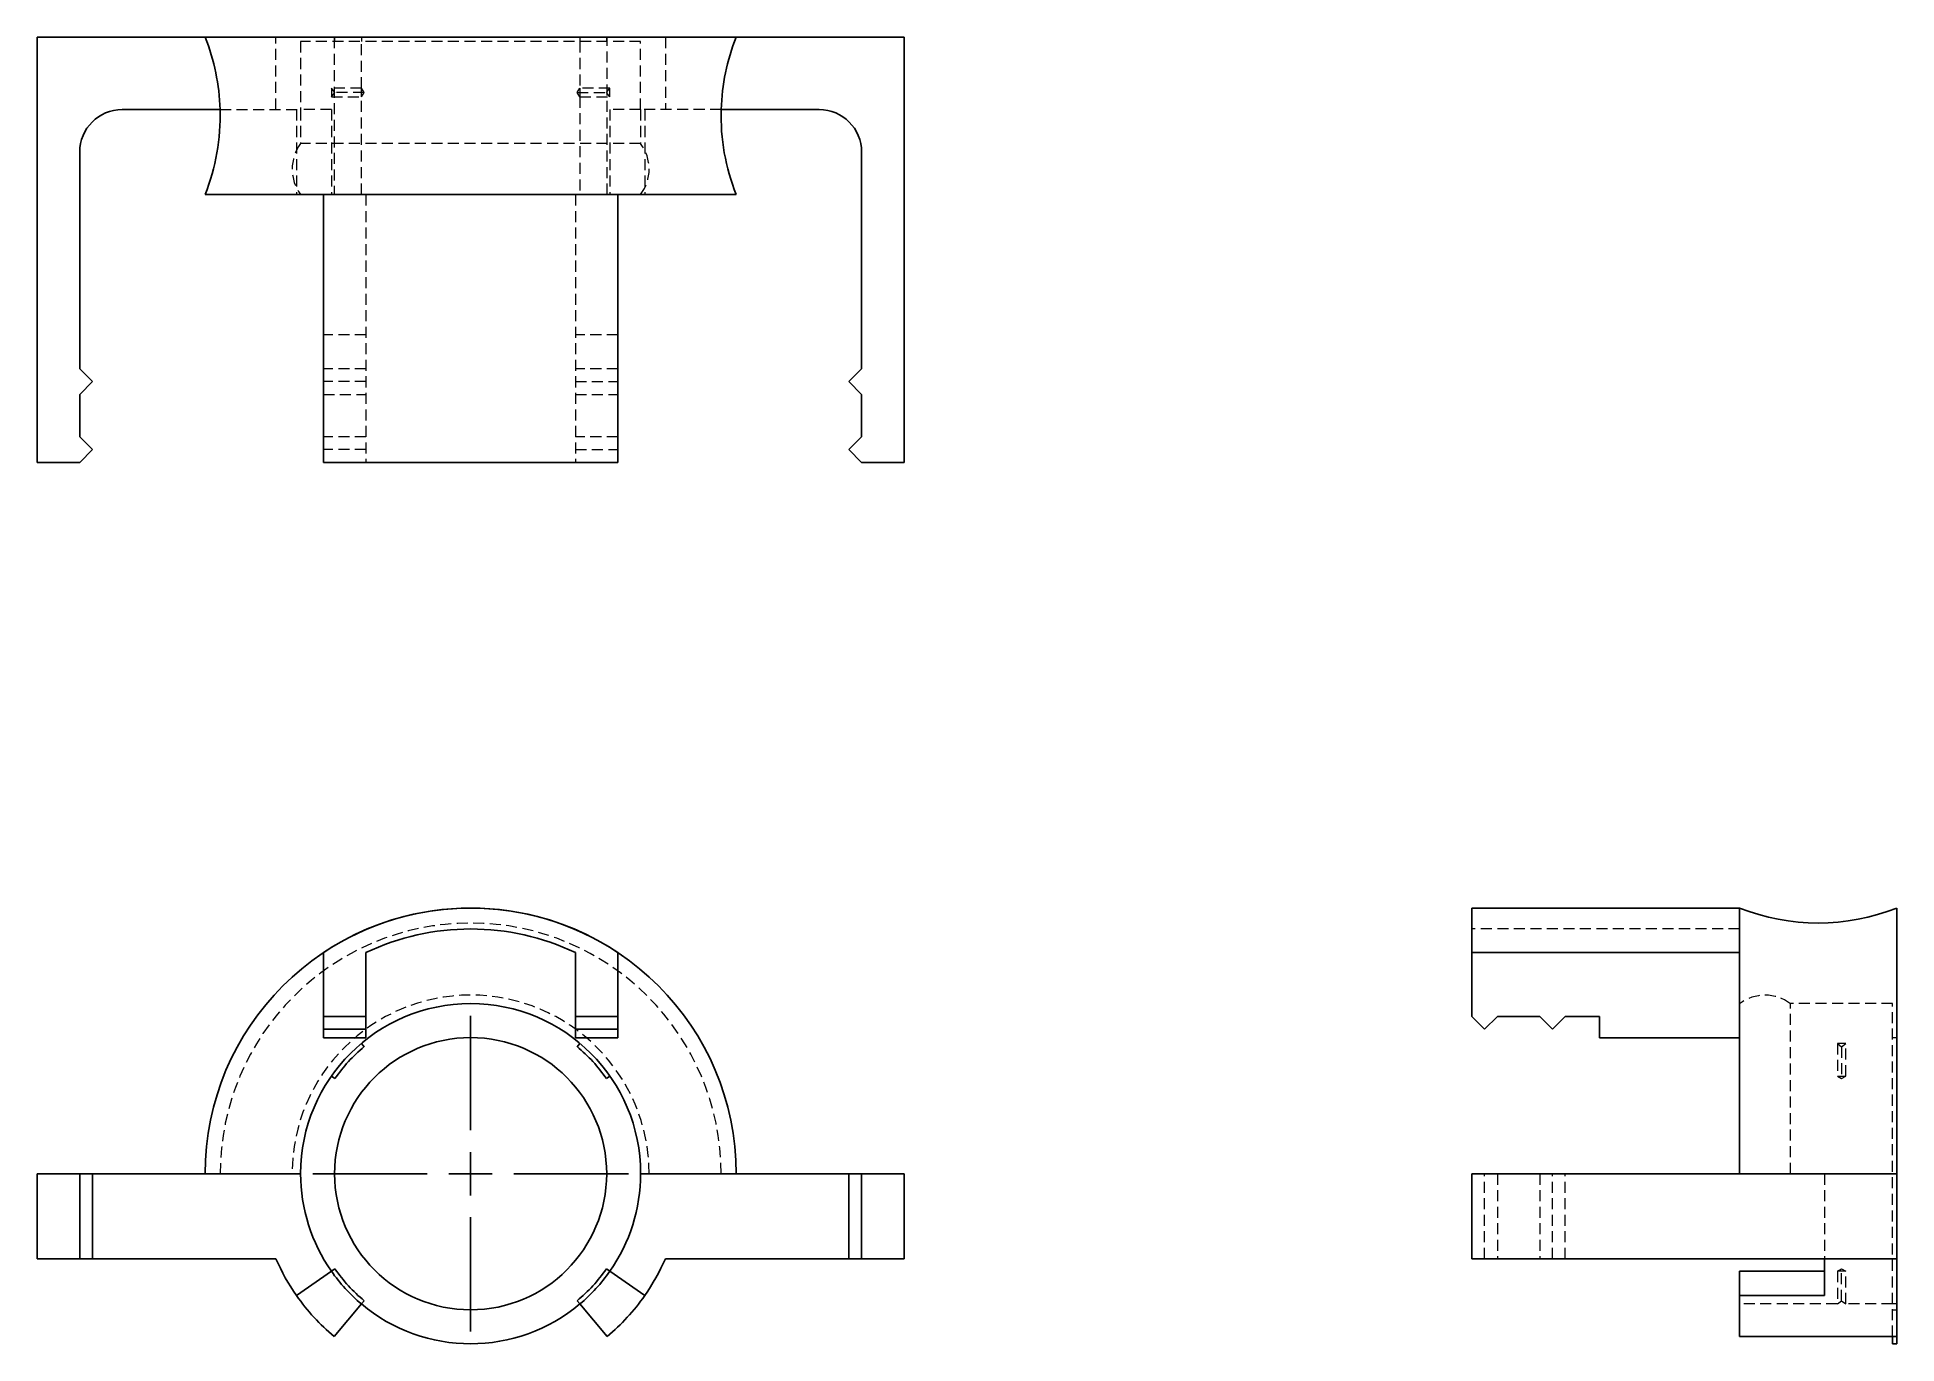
# Model space of a CAD drawing. Header units: millimetres. Extents: x 33 to 248, y 32 to 183.
import ezdxf

# ---------------------------------------------------------------- set-up
doc = ezdxf.new("R2010")
doc.units = ezdxf.units.MM
doc.linetypes.add('HIDDEN', pattern=[1.905, 1.27, -0.635])
doc.layers.add('10', color=7, linetype='Continuous')

# ---------------------------------------------------------------- blocks, each defined once
blk = doc.blocks.new('SW_CENTERMARKSYMBOL_0')
at = {"layer": '10', "color": 0}
for p, q in [((0, 5), (0, 18.19)), ((0, 0), (0, 2.5)), ((-5, 0), (-18.19, 0)), ((0, 0), (-2.5, 0)), ((0, 0), (0, -2.5)), ((0, 0), (2.5, 0)), ((5, 0), (18.19, 0)), ((0, -5), (0, -18.19))]:
    blk.add_line(p, q, dxfattribs=at)

msp = doc.modelspace()

# ---------------------------------------------------------------- linework, layer by layer
at = {"color": 7, "linetype": 'Continuous', "lineweight": 25}
for p, q in [((33, 182.51), (33, 133.49)), ((52.37, 182.51), (33, 182.51)), ((52.37, 182.51), (113.63, 182.51)), ((113.63, 182.51), (133, 182.51)), ((133, 182.51), (133, 133.49)), ((42.8, 174.18), (54.1, 174.18)), ((111.9, 174.18), (123.2, 174.18)), ((37.9, 169.27), (37.9, 144.27)), ((128.1, 169.27), (128.1, 144.27)), ((52.37, 164.37), (113.63, 164.37)), ((66.02, 164.37), (66.02, 133.49)), ((99.98, 164.37), (99.98, 133.49)), ((37.9, 144.27), (39.37, 142.8)), ((128.1, 144.27), (126.63, 142.8)), ((39.37, 142.8), (37.9, 141.33)), ((126.63, 142.8), (128.1, 141.33)), ((37.9, 141.33), (37.9, 136.43)), ((128.1, 141.33), (128.1, 136.43)), ((37.9, 136.43), (39.37, 134.96)), ((128.1, 136.43), (126.63, 134.96)), ((37.9, 133.49), (33, 133.49)), ((39.37, 134.96), (37.9, 133.49)), ((66.02, 133.49), (99.98, 133.49)), ((126.63, 134.96), (128.1, 133.49)), ((128.1, 133.49), (133, 133.49)), ((229.37, 82.12), (198.49, 82.12)), ((198.49, 82.12), (198.49, 76.98)), ((229.37, 82.12), (229.37, 51.49)), ((247.51, 82.12), (247.51, 51.49)), ((66.02, 69.62), (66.02, 76.98)), ((70.92, 76.98), (70.92, 69.62)), ((95.08, 69.62), (95.08, 76.98)), ((99.98, 76.98), (99.98, 69.62)), ((198.49, 76.98), (198.49, 69.62)), ((229.37, 76.98), (198.49, 76.98)), ((70.92, 69.62), (66.02, 69.62)), ((66.02, 69.62), (66.02, 68.15)), ((70.92, 69.62), (70.92, 68.15)), ((99.98, 69.62), (95.08, 69.62)), ((95.08, 69.62), (95.08, 68.15)), ((99.98, 69.62), (99.98, 68.15)), ((198.49, 69.62), (199.96, 68.15)), ((199.96, 68.15), (201.43, 69.62)), ((206.33, 69.62), (201.43, 69.62)), ((206.33, 69.62), (207.8, 68.15)), ((207.8, 68.15), (209.27, 69.62)), ((213.2, 69.62), (209.27, 69.62)), ((213.2, 67.17), (213.2, 69.62)), ((70.92, 68.15), (66.02, 68.15)), ((66.02, 67.17), (66.02, 68.15)), ((70.92, 67.17), (66.02, 67.17)), ((70.4, 66.51), (70.71, 66.13)), ((70.92, 68.15), (70.92, 67.17)), ((95.08, 68.15), (99.98, 68.15)), ((95.08, 68.15), (95.08, 67.17)), ((95.08, 67.17), (99.98, 67.17)), ((95.6, 66.51), (95.29, 66.13)), ((99.98, 67.17), (99.98, 68.15)), ((229.37, 67.17), (213.2, 67.17)), ((66.94, 62.73), (67.34, 62.45)), ((99.06, 62.73), (98.66, 62.45)), ((37.9, 51.49), (33, 51.49)), ((33, 41.68), (33, 51.49)), ((37.9, 41.68), (37.9, 51.49)), ((39.37, 51.49), (37.9, 51.49)), ((39.37, 41.68), (39.37, 51.49)), ((42.8, 51.49), (39.37, 51.49)), ((42.8, 51.49), (52.37, 51.49)), ((63.39, 51.49), (52.37, 51.49)), ((113.63, 51.49), (102.61, 51.49)), ((113.63, 51.49), (123.2, 51.49)), ((126.63, 51.49), (123.2, 51.49)), ((126.63, 41.68), (126.63, 51.49)), ((126.63, 51.49), (128.1, 51.49)), ((128.1, 41.68), (128.1, 51.49)), ((128.1, 51.49), (133, 51.49)), ((133, 41.68), (133, 51.49)), ((198.49, 41.68), (198.49, 51.49)), ((247.51, 51.49), (198.49, 51.49)), ((247.51, 51.49), (247.51, 41.68)), ((37.9, 41.68), (33, 41.68)), ((39.37, 41.68), (37.9, 41.68)), ((39.37, 41.68), (42.8, 41.68)), ((60.54, 41.68), (42.8, 41.68)), ((123.2, 41.68), (105.46, 41.68)), ((123.2, 41.68), (126.63, 41.68)), ((126.63, 41.68), (128.1, 41.68)), ((128.1, 41.68), (133, 41.68)), ((247.51, 41.68), (198.49, 41.68)), ((239.18, 37.43), (239.18, 41.68)), ((247.51, 32.71), (247.51, 41.68)), ((66.94, 40.24), (62.92, 37.43)), ((66.94, 40.24), (67.34, 40.52)), ((99.06, 40.24), (98.66, 40.52)), ((103.08, 37.43), (99.06, 40.24)), ((229.37, 37.43), (229.37, 40.24)), ((239.18, 40.24), (229.37, 40.24)), ((67.25, 32.71), (70.4, 36.47)), ((70.4, 36.47), (70.71, 36.84)), ((95.6, 36.47), (95.29, 36.84)), ((95.6, 36.47), (98.75, 32.71)), ((229.37, 32.71), (229.37, 37.43)), ((239.18, 37.43), (229.37, 37.43)), ((229.37, 32.71), (247.51, 32.71)), ((247.02, 31.88), (247.02, 32.71)), ((247.51, 32.71), (247.51, 31.88)), ((247.02, 31.88), (247.51, 31.88))]:
    msp.add_line(p, q, dxfattribs=at)
at = {"color": 7, "linetype": 'HIDDEN', "lineweight": 18}
for p, q in [((60.54, 174.18), (60.54, 182.51)), ((67.25, 182.51), (67.25, 164.37)), ((67.31, 182.51), (67.31, 182.02)), ((70.4, 182.51), (70.4, 182.02)), ((95.6, 182.51), (95.6, 182.02)), ((98.69, 182.02), (98.69, 182.51)), ((98.75, 164.37), (98.75, 182.51)), ((105.46, 182.51), (105.46, 174.18)), ((102.61, 182.02), (63.39, 182.02)), ((63.39, 182.02), (63.39, 174.18)), ((70.4, 176.63), (70.4, 182.02)), ((95.6, 182.02), (95.6, 176.63)), ((102.61, 174.18), (102.61, 182.02)), ((66.94, 176.63), (66.94, 175.65)), ((70.4, 176.63), (66.94, 176.63)), ((67.34, 176.14), (66.94, 176.63)), ((66.94, 175.65), (67.34, 176.14)), ((70.71, 176.14), (67.34, 176.14)), ((70.4, 175.65), (70.4, 176.63)), ((70.71, 176.14), (70.4, 176.63)), ((70.4, 175.65), (70.71, 176.14)), ((95.29, 176.14), (95.6, 176.63)), ((95.29, 176.14), (98.66, 176.14)), ((95.6, 175.65), (95.29, 176.14)), ((95.6, 176.63), (95.6, 175.65)), ((99.06, 176.63), (95.6, 176.63)), ((98.66, 176.14), (99.06, 176.63)), ((99.06, 175.65), (98.66, 176.14)), ((99.06, 175.65), (99.06, 176.63)), ((54.1, 174.18), (63.39, 174.18)), ((62.92, 174.18), (62.92, 164.37)), ((66.94, 174.18), (63.39, 174.18)), ((63.39, 174.18), (63.39, 170.25)), ((66.94, 175.65), (70.4, 175.65)), ((66.94, 174.18), (66.94, 164.37)), ((70.4, 164.37), (70.4, 175.65)), ((95.6, 175.65), (95.6, 164.37)), ((95.6, 175.65), (99.06, 175.65)), ((102.61, 174.18), (99.06, 174.18)), ((99.06, 174.18), (99.06, 164.37)), ((102.61, 174.18), (102.61, 170.25)), ((111.9, 174.18), (102.61, 174.18)), ((103.08, 174.18), (103.08, 164.37)), ((102.61, 170.25), (63.39, 170.25)), ((70.92, 164.37), (70.92, 133.49)), ((95.08, 164.37), (95.08, 133.49)), ((70.92, 148.2), (66.02, 148.2)), ((99.98, 148.2), (95.08, 148.2)), ((70.92, 144.27), (66.02, 144.27)), ((99.98, 144.27), (95.08, 144.27)), ((70.92, 142.8), (66.02, 142.8)), ((95.08, 142.8), (99.98, 142.8)), ((66.02, 141.33), (70.92, 141.33)), ((95.08, 141.33), (99.98, 141.33)), ((70.92, 136.43), (66.02, 136.43)), ((99.98, 136.43), (95.08, 136.43)), ((70.92, 134.96), (66.02, 134.96)), ((95.08, 134.96), (99.98, 134.96)), ((229.37, 79.7), (198.49, 79.7)), ((235.25, 51.49), (235.25, 71.1)), ((247.02, 71.1), (235.25, 71.1)), ((247.02, 36.47), (247.02, 71.1)), ((241.63, 66.51), (240.65, 66.51)), ((240.65, 66.51), (240.65, 62.73)), ((240.65, 66.51), (241.14, 66.13)), ((241.14, 66.13), (241.63, 66.51)), ((241.63, 62.73), (241.63, 66.51)), ((247.51, 67.17), (247.02, 67.17)), ((241.14, 66.13), (241.14, 62.45)), ((240.65, 62.73), (241.63, 62.73)), ((240.65, 62.73), (241.14, 62.45)), ((241.14, 62.45), (241.63, 62.73)), ((199.96, 41.68), (199.96, 51.49)), ((201.43, 51.49), (201.43, 41.68)), ((206.33, 51.49), (206.33, 41.68)), ((207.8, 41.68), (207.8, 51.49)), ((209.27, 41.68), (209.27, 51.49)), ((239.18, 51.49), (239.18, 41.68)), ((240.65, 40.24), (241.14, 40.52)), ((240.65, 40.24), (240.65, 36.47)), ((241.63, 40.24), (240.65, 40.24)), ((241.14, 40.52), (241.63, 40.24)), ((241.14, 36.84), (241.14, 40.52)), ((241.63, 36.47), (241.63, 40.24)), ((240.65, 36.47), (229.37, 36.47)), ((240.65, 36.47), (241.14, 36.84)), ((241.14, 36.84), (241.63, 36.47)), ((247.02, 36.47), (241.63, 36.47)), ((247.51, 36.47), (247.02, 36.47)), ((247.02, 32.71), (247.02, 36.47)), ((247.02, 35.8), (247.51, 35.8))]:
    msp.add_line(p, q, dxfattribs=at)
at = {"color": 7, "linetype": 'Continuous', "lineweight": 25}
msp.add_circle((83, 51.49), 15.69, dxfattribs=at)
for centre, radius, start, end in [((29.6, 173.44), 24.51, 1.7191, 21.7156), ((136.4, 173.44), 24.51, 158.2844, 178.2809), ((42.8, 169.27), 4.9, 90, 180), ((29.6, 173.44), 24.51, 338.2844, 1.7191), ((136.4, 173.44), 24.51, 178.2809, 201.7156), ((123.2, 169.27), 4.9, 0, 90), ((83, 51.49), 30.63, 0, 180), ((83, 51.49), 30.63, 56.3254, 123.6746), ((238.44, 104.89), 24.51, 248.2844, 291.7156), ((83, 51.49), 28.21, 64.6405, 115.3595), ((83, 51.49), 19.61, 0, 180), ((83, 51.49), 19.12, 130, 145), ((83, 51.49), 19.12, 35, 50), ((83, 51.49), 19.61, 180, 215), ((83, 51.49), 19.61, 325, 0), ((83, 51.49), 24.51, 203.5782, 215), ((83, 51.49), 24.51, 325, 336.4218), ((83, 51.49), 19.61, 215, 230), ((83, 51.49), 19.12, 215, 230), ((83, 51.49), 19.12, 310, 325), ((83, 51.49), 19.61, 310, 325), ((83, 51.49), 24.51, 215, 230), ((83, 51.49), 19.61, 230, 310), ((83, 51.49), 24.51, 310, 325)]:
    msp.add_arc(centre, radius, start, end, dxfattribs=at)
at = {"color": 7, "linetype": 'HIDDEN', "lineweight": 18}
for centre, radius, start, end in [((67.31, 167.31), 4.9, 143.1301, 216.8699), ((98.69, 167.31), 4.9, 323.1301, 36.8699), ((83, 51.49), 28.89, 0, 180), ((83, 51.49), 20.59, 0, 180), ((232.31, 67.17), 4.9, 53.1301, 126.8699)]:
    msp.add_arc(centre, radius, start, end, dxfattribs=at)

# ---------------------------------------------------------------- block references
at = {"layer": '10'}
msp.add_blockref('SW_CENTERMARKSYMBOL_0', (83, 51.49), dxfattribs=at)

doc.saveas('drawing.dxf')
